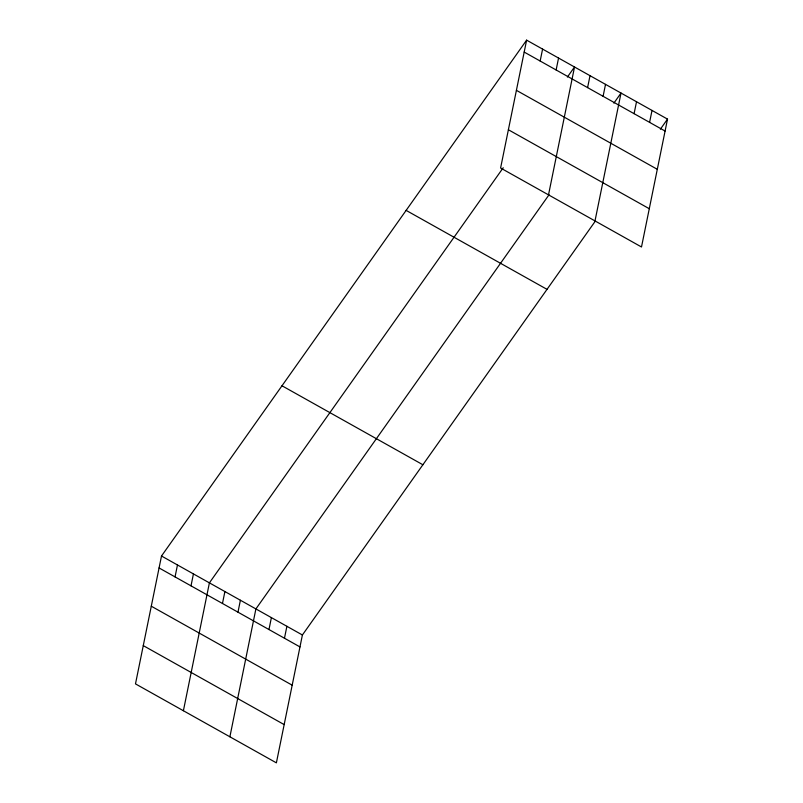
<?xml version="1.0" encoding="UTF-8"?>
<svg xmlns="http://www.w3.org/2000/svg" width="803" height="803" viewBox="0 0 803 803"><rect width="100%" height="100%" fill="white"/><g stroke="black" fill="none" stroke-linecap="round" stroke-linejoin="round"><path stroke-width="1.2" d="M526.617 40.15L500.6 168.008L641.497 246.983L667.514 119.115L526.617 40.15L161.503 556.017L135.486 683.885L276.383 762.85L302.4 634.992L595.505 220.855M175.044 576.905L177.473 564.971M191.014 585.849L193.433 573.924M183.395 710.735L209.402 582.868L503.23 167.737M222.471 603.485L224.9 591.56M237.979 612.177L240.398 600.242M229.889 736.793L255.896 608.935L549.011 194.798M268.975 629.552L271.394 617.617M284.473 638.234L286.892 626.3M540.158 61.028L542.587 49.103M556.128 69.981L558.557 58.047M548.509 194.858L574.526 67L567.39 77.068M587.595 87.617L590.024 75.683M603.093 96.3L605.522 84.375M595.003 220.915L621.02 93.058L613.883 103.135M634.089 113.675L636.518 101.75M649.587 122.357L652.016 110.433M660.387 129.193L667.514 119.115M524.188 52.075L665.085 131.05M516.409 90.337L657.306 169.303M508.389 129.755L649.286 208.72M406.127 210.386L547.024 289.361M281.994 385.781L422.88 464.756M161.503 556.017L302.4 634.992M159.074 567.952L299.971 646.917M151.285 606.205L292.182 685.18M143.275 645.622L284.162 724.597"/></g></svg>
